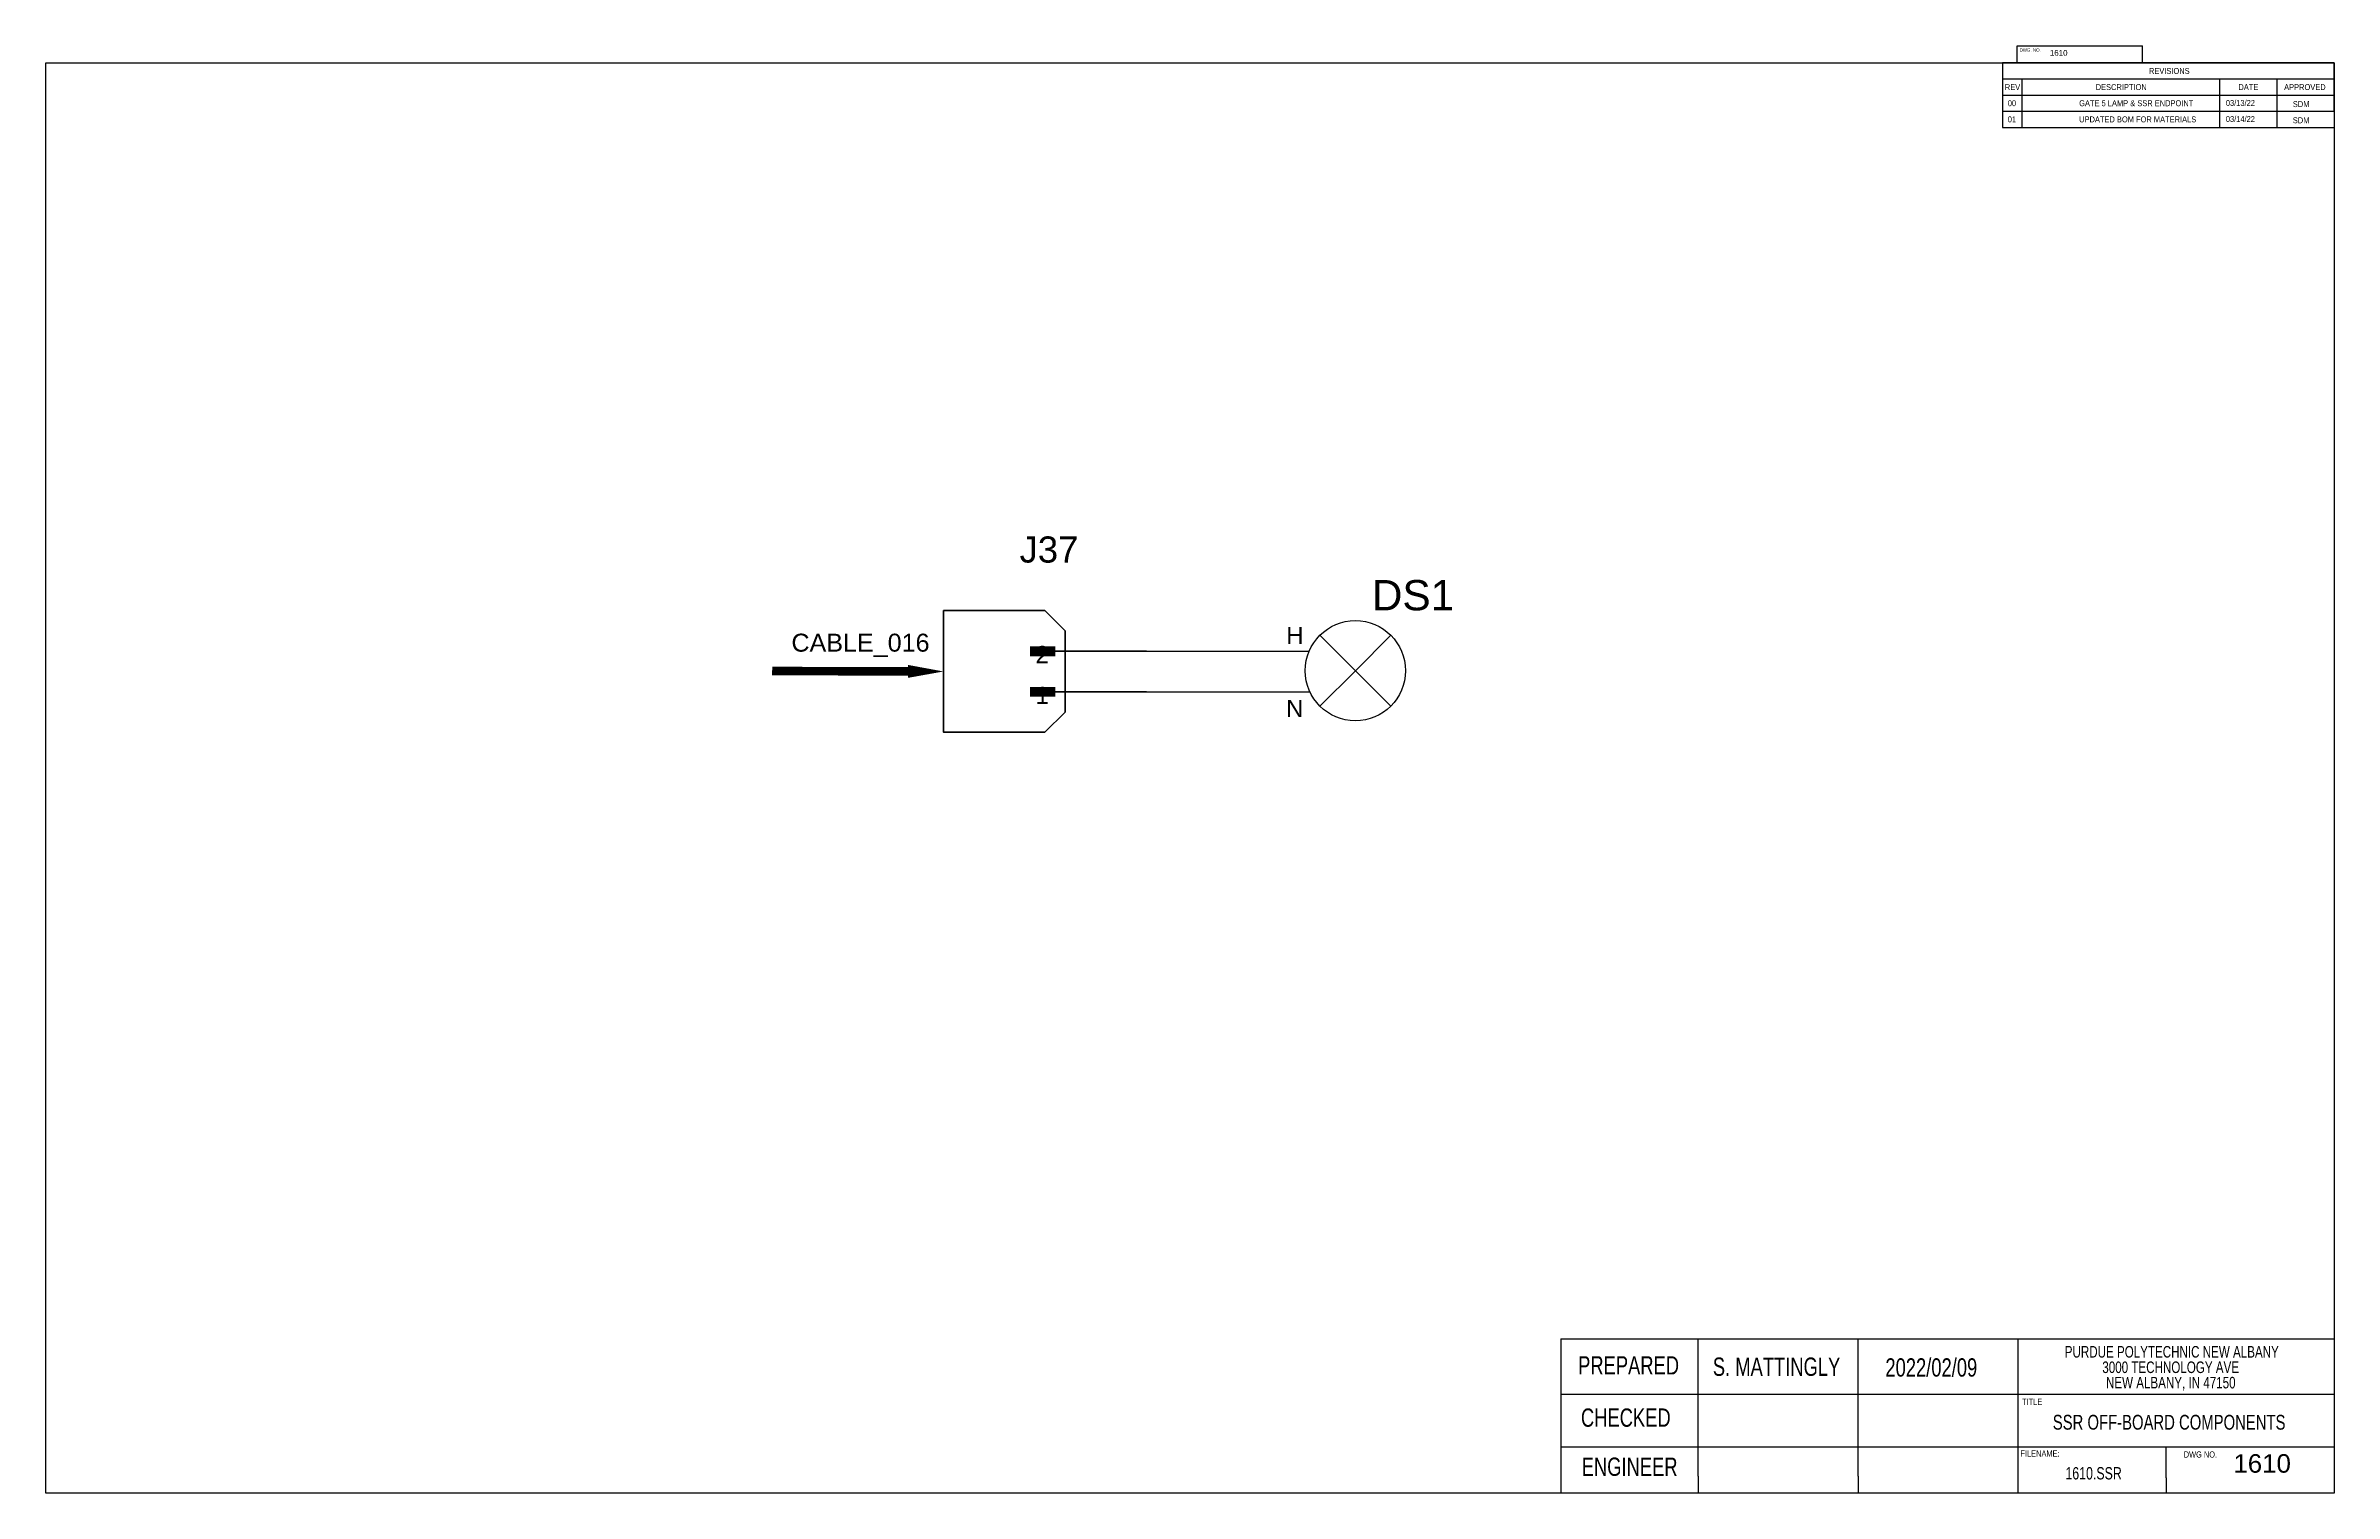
# Model space of a CAD drawing. Header units: inches. Extents: x 2.5 to 50.5, y 2.5 to 32.9.
import ezdxf

# ---------------------------------------------------------------- set-up
doc = ezdxf.new("R2010")
doc.units = ezdxf.units.IN
doc.header["$MEASUREMENT"] = 0
doc.linetypes.add('ACAD_ISO03W100', pattern=[30, 12, -18])
for name, color, linetype, true_color in [('PDF3_Geometry', 7, 'Continuous', 0x870000), ('PDF3_Solid Fills', 7, 'Continuous', 0x870000), ('PDF3_Text', 7, 'Continuous', 0x840000), ('PDF5_Text', 7, 'Continuous', 0xa44a4a)]:
    doc.layers.add(name, color=color, linetype=linetype, true_color=true_color)
doc.layers.add('SLD-0', color=7, linetype='Continuous')
doc.styles.add('PDF Arial', font='arial.ttf')
doc.styles.add('SLDTEXTSTYLE0', font='TXT', dxfattribs={"width": 0.75})
doc.styles.get("Standard").update_dxf_attribs({"font": 'arial.ttf'})

# ---------------------------------------------------------------- blocks, each defined once
blk = doc.blocks.new('SW_NOTE_0_8')
at = {"layer": 'SLD-0', "color": 0, "char_height": 0.125, "attachment_point": 2, "style": 'SLDTEXTSTYLE0'}
for s, insert in [('PURDUE POLYTECHNIC NEW ALBANY', (1.434, 0.161)), ('3000 TECHNOLOGY AVE', (1.422, -0.006)), ('NEW ALBANY, IN 47150', (1.423, -0.172))]:
    blk.add_mtext(s, dxfattribs=dict(at, insert=insert))

msp = doc.modelspace()

# ---------------------------------------------------------------- linework, layer by layer
for p, q in [((2.5, 24.5), (2.5, 32.5)), ((2.5, 32.5), (50.5, 32.5)), ((50.5, 32.5), (50.5, 2.5)), ((2.5, 2.5), (2.5, 24.5)), ((25.585, 20.161), (29, 20.161)), ((25.585, 19.31), (29.014, 19.31)), ((34.278, 5.735), (34.278, 2.5)), ((40.638, 5.735), (50.5, 5.735)), ((36.5, 2.5), (2.5, 2.5)), ((50.5, 2.5), (36.5, 2.5)), ((37.156, 2.857), (37.156, 2.5)), ((40.515, 2.857), (40.515, 2.5)), ((46.972, 2.824), (46.972, 2.5)), ((50.5, 2.5), (50.5, 2.5))]:
    msp.add_line(p, q)
at = {"color": 0, "linetype": 'Continuous', "lineweight": 25}
for p, q in [((43.545, 32.5), (43.545, 32.162)), ((43.545, 32.5), (43.945, 32.5)), ((43.545, 32.5), (43.545, 31.485)), ((50.5, 32.5), (43.545, 32.5)), ((43.545, 32.162), (43.545, 31.823)), ((43.545, 32.162), (43.945, 32.162)), ((43.545, 32.162), (43.545, 31.146)), ((43.945, 32.5), (48.095, 32.5)), ((43.945, 32.162), (43.945, 31.823)), ((43.945, 32.162), (48.095, 32.162)), ((48.095, 32.5), (49.295, 32.5)), ((48.095, 32.162), (48.095, 31.823)), ((48.095, 32.162), (49.295, 32.162)), ((49.295, 32.5), (50.5, 32.5)), ((49.295, 32.162), (49.295, 31.823)), ((49.295, 32.162), (50.5, 32.162)), ((50.5, 32.5), (50.5, 32.162)), ((50.5, 31.485), (50.5, 32.5)), ((50.5, 32.162), (50.5, 31.823)), ((43.545, 31.823), (43.945, 31.823)), ((43.545, 31.823), (43.545, 31.485)), ((43.545, 31.823), (50.5, 31.823)), ((43.945, 31.823), (48.095, 31.823)), ((43.945, 31.823), (43.945, 31.485)), ((48.095, 31.823), (49.295, 31.823)), ((48.095, 31.823), (48.095, 31.485)), ((49.295, 31.823), (50.5, 31.823)), ((49.295, 31.823), (49.295, 31.485)), ((50.5, 31.823), (50.5, 31.485)), ((43.545, 31.485), (43.945, 31.485)), ((43.545, 31.485), (50.5, 31.485)), ((43.545, 31.485), (43.545, 31.146)), ((43.945, 31.485), (48.095, 31.485)), ((43.945, 31.485), (43.945, 31.146)), ((48.095, 31.485), (49.295, 31.485)), ((48.095, 31.485), (48.095, 31.146)), ((49.295, 31.485), (50.5, 31.485)), ((49.295, 31.485), (49.295, 31.146)), ((43.545, 31.146), (43.945, 31.146)), ((43.545, 31.146), (50.5, 31.146)), ((43.945, 31.146), (48.095, 31.146)), ((48.095, 31.146), (49.295, 31.146)), ((49.295, 31.146), (50.5, 31.146))]:
    msp.add_line(p, q, dxfattribs=at)
at = {"linetype": 'ACAD_ISO03W100', "ltscale": 2}
for q in [(29.225, 20.495), (30.713, 20.495), (29.225, 19.007), (29.969, 19.751), (30.713, 19.007)]:
    msp.add_line((29.969, 19.751), q, dxfattribs=at)
msp.add_circle((29.969, 19.751), 1.052, dxfattribs=at)
at = {"layer": 'PDF3_Geometry', "color": 16, "lineweight": 35, "true_color": 0x840000}
msp.add_lwpolyline([(23.457, 18.459), (21.33, 18.459), (21.33, 21.012), (23.457, 21.012), (23.883, 20.586), (23.883, 18.884)], close=True, dxfattribs=at)
for points in [[(25.585, 20.161), (23.244, 20.161)], [(25.585, 19.31), (23.244, 19.31)]]:
    msp.add_lwpolyline(points, dxfattribs=at)
at = {"layer": 'PDF3_Solid Fills', "color": 16, "lineweight": 35, "true_color": 0x840000, "transparency": 33554559}
for points in [[(23.678, 20.263), (23.142, 20.263), (23.678, 20.05), (23.142, 20.05)], [(23.678, 19.412), (23.142, 19.412), (23.678, 19.207), (23.142, 19.207)]]:
    msp.add_solid(points, dxfattribs=at)
at = {"layer": 'PDF5_Text', "color": 0, "const_width": 0.18}
for points in [[(17.736, 19.744), (19.846, 19.739)], [(19.846, 19.739), (20.588, 19.737)]]:
    msp.add_lwpolyline(points, dxfattribs=at)
at = {"layer": 'PDF5_Text', "color": 0}
msp.add_lwpolyline([(20.588, 19.737, 0.27, 0, 0), (21.33, 19.735, 0, 0, 0)], format="xyseb", dxfattribs=at)
at = {"layer": 'SLD-0', "color": 7, "linetype": 'Continuous', "lineweight": 25}
for p, q in [((43.853, 32.5), (43.853, 32.858)), ((43.853, 32.858), (46.481, 32.858)), ((46.481, 32.5), (46.481, 32.858)), ((34.278, 5.735), (43.874, 5.735)), ((34.278, 5.735), (43.874, 5.735)), ((37.156, 2.857), (37.156, 5.735)), ((40.515, 2.857), (40.515, 5.735)), ((43.874, 2.5), (43.874, 5.735)), ((34.278, 4.581), (43.874, 4.581)), ((43.874, 4.581), (50.5, 4.581)), ((34.278, 3.471), (43.874, 3.471)), ((43.874, 3.471), (50.5, 3.471)), ((46.972, 2.824), (46.972, 3.471))]:
    msp.add_line(p, q, dxfattribs=at)

# ---------------------------------------------------------------- block references
at = {"layer": 'SLD-0', "xscale": 1.941207928188159, "yscale": 1.941207928188159, "zscale": 1.552966342550527}
msp.add_blockref('SW_NOTE_0_8', (44.309, 5.275), dxfattribs=at)

# ---------------------------------------------------------------- texts
at = {"linetype": 'ACAD_ISO03W100', "ltscale": 2}
msp.add_text('DS1', height=0.6351, dxfattribs=at).set_placement((30.315, 21.018))
at = {"attachment_point": 1}
for s, width, gutter_width, insert, char_height in [('1610', 1.61993, 0.534, (44.535, 32.769), 0.1195), ('H', 0.05138, 0.625, (28.518, 20.671), 0.36), ('N', 0.05138, 0.625, (28.515, 19.139), 0.36), ('1610', 1.89499, 0.625, (48.385, 3.319), 0.3882)]:
    msp.add_mtext_dynamic_manual_height_columns(s, width=width, gutter_width=gutter_width, heights=[0], dxfattribs=dict(at, insert=insert, char_height=char_height))
at = {"color": 0, "linetype": 'Continuous', "lineweight": 18, "char_height": 0.125, "attachment_point": 1, "style": 'SLDTEXTSTYLE0'}
for s, insert in [('REVISIONS', (46.614, 32.393)), ('REV', (43.591, 32.054)), ('00', (43.653, 31.716)), ('GATE 5 LAMP & SSR ENDPOINT', (45.15, 31.716)), ('DESCRIPTION', (45.497, 32.054)), ('03/13/22', (48.227, 31.722)), ('DATE', (48.491, 32.054)), ('APPROVED', (49.449, 32.054)), ('SDM', (49.632, 31.697)), ('01', (43.653, 31.377)), ('UPDATED BOM FOR MATERIALS', (45.15, 31.377)), ('03/14/22', (48.227, 31.384)), ('SDM', (49.632, 31.358))]:
    msp.add_mtext(s, dxfattribs=dict(at, insert=insert))
at = {"layer": 'PDF3_Text', "color": 7, "attachment_point": 9, "style": 'PDF Arial'}
for s, insert, char_height in [('J37', (24.16, 22.011), 0.5482), ('2', (23.542, 19.905), 0.365), ('1', (23.542, 19.054), 0.365)]:
    msp.add_mtext(s, dxfattribs=dict(at, insert=insert, char_height=char_height))
at = {"layer": 'PDF5_Text', "color": 0, "insert": (18.14, 20.042), "char_height": 0.3768, "attachment_point": 7, "style": 'PDF Arial'}
msp.add_mtext('CABLE_016', dxfattribs=at)
at = {"layer": 'SLD-0', "style": 'SLDTEXTSTYLE0'}
for s, insert, char_height, attachment_point in [('DWG. NO.', (44.123, 32.807), 0.0746, 2), ('PREPARED', (35.699, 5.374), 0.3838, 2), ('S. MATTINGLY', (38.803, 5.346), 0.38384, 2), ('2022/02/09', (42.049, 5.33), 0.3838, 2), ('TITLE', (44.164, 4.483), 0.1294, 2), ('CHECKED', (35.641, 4.278), 0.3838, 2), ('SSR OFF-BOARD COMPONENTS', (47.037, 4.144), 0.31059, 2), ('FILENAME:', (44.329, 3.397), 0.1294, 2), ('DWG NO.', (47.344, 3.377), 0.1294, 1), ('ENGINEER', (35.721, 3.248), 0.3838, 2), ('1610.SSR', (45.453, 3.048), 0.2588, 2)]:
    msp.add_mtext(s, dxfattribs=dict(at, insert=insert, char_height=char_height, attachment_point=attachment_point))

doc.saveas('drawing.dxf')
